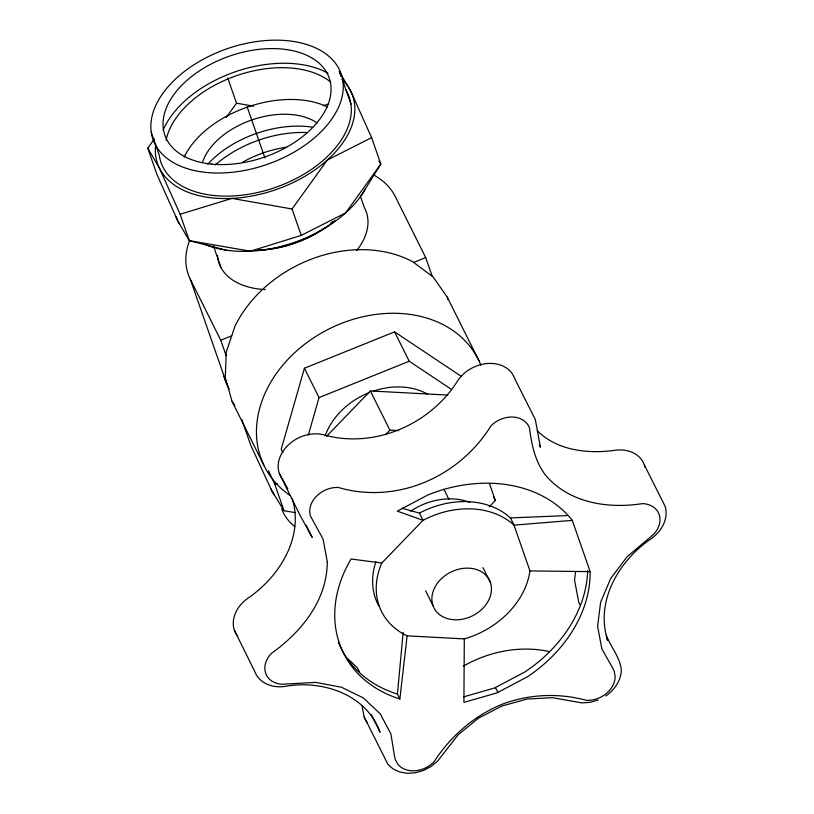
<?xml version="1.0" encoding="UTF-8"?>
<svg xmlns="http://www.w3.org/2000/svg" width="814" height="814" viewBox="0 0 814 814"><rect width="100%" height="100%" fill="white"/><g stroke="black" fill="none" stroke-linecap="round" stroke-linejoin="round"><path stroke-width="1.22" d="M590.14 571.631L529.945 570.909A80.24 63.116 -26.5 0 1 464.306 638.888L463.909 702.38L496.916 692.918L527.564 676.709A132.845 104.507 -26.5 0 0 590.14 571.631L572.293 520.38A132.845 104.507 -26.5 0 0 427.961 494.922L397.313 511.131L423.015 520.329A80.24 63.116 -26.5 0 1 514 525.142L572.293 520.38M401.882 508.201L419.413 513.105L423.015 520.329L381.756 563.064A80.24 63.116 -26.5 0 0 407.112 635.866L399.867 698.992L397.425 694.098L403.154 632.417M575.6 571.581L574.542 579.975L578.785 602.625L580.036 604.843M461.558 376.546L394.576 331.868L304.405 368.243L281.206 449.297L282.896 452.686M308.313 435.103L319.037 397.598L304.405 368.243M361.223 195.574L380.82 164.031L371.622 137.627L350.722 91.117L339.255 71.52L340.924 76.323M225.997 250.122L189.326 240.659L177.869 221.062L156.96 174.552L147.772 148.148L154.304 139.031M147.772 148.148L159.483 168.264L180.128 214.255L189.326 240.659L250.325 251.2L301.251 235.399L345.635 212.912L380.82 164.031L378.988 160.897M301.251 235.399L292.063 208.995L327.248 160.114L371.622 137.627M226.17 117.521L236.518 103.185L227.747 77.981M326.607 436.284L370.36 390.964L447.771 395.065M385.5 434.645L389.875 430.118L398.758 430.586M489.224 506.817L495.35 500.478L489.499 483.679M605.799 695.98C614.377 690.018 621.113 680.667 621.326 669.922C620.014 657.122 610.765 646.947 606.226 635.235M463.461 666.096C489.133 651.353 520.522 645.126 549.613 651.658M189.489 240.812A110.704 68.01 -19.2 0 0 190.242 279.06L220.747 340.221L231.736 335.795M413.614 262.423L425.691 257.56L432.214 276.282M319.037 397.598L409.218 361.223L451.078 389.153M268.559 470.767L274.817 484.32L277.198 483.567M323.362 105.657L328.144 104.182M180.128 214.255L231.939 198.402L292.063 208.995M463.919 696.784L494.474 688.023L525.122 671.815A132.845 104.507 -26.5 0 0 587.677 570.421M598.198 699.999L590.018 702.35L581.807 702.869L552.421 697.679L527.146 699.033L501.892 706.033L478.347 718.233L458.15 734.777L437.688 760.998L431.186 766.422L423.585 770.441L415.405 772.781L407.193 773.3L399.521 771.947L392.897 768.813L387.79 764.122L364.133 716.88L362.006 705.758M419.413 513.105A80.24 63.116 -26.5 0 1 510.398 517.908L567.317 515.598M407.112 635.866L464.306 638.888M381.756 563.064L351.109 558.994A132.845 104.507 -26.5 0 0 399.867 698.992M241.88 419.81L250.661 445.014L271.805 490.811L284.015 510.714L295.075 512.596M236.518 103.185L253.703 106.207M537.199 430.687C556.878 450.366 587.159 453.947 613.634 450.478A32.784 25.783 -26.5 0 1 644.963 467.175M347.446 658.394L357.234 667.633L359.635 672.14M478.968 360.775L447.252 297.151L433.119 276.953L412.606 261.681A119.566 94.058 -26.5 0 0 234.992 326.139L226.272 352.014L225.275 377.706L232.082 401.465L263.797 465.079M232.082 401.465L234.91 405.504M287.759 488.756L282.57 479.293A32.784 25.783 -26.5 0 1 287.139 446.113A32.784 25.783 -26.5 0 1 325.122 435.225C374.532 448.494 429.487 424.643 456.827 382.102A32.784 25.783 -26.5 0 1 488.044 363.471A32.784 25.783 -26.5 0 1 514.631 378.479L535.358 419.658L540.425 447.232L539.306 445.004M644.342 465.008L665.058 506.186C669.037 518.935 661.151 531.99 650.732 539.01C618.844 560.866 594.902 601.322 607.692 640.425L606.572 638.196M425.691 257.56L395.187 196.388A110.704 68.01 -19.2 0 0 374.135 175.193M510.398 517.908L514 525.142L529.945 570.909M493.671 497.12L495.35 500.478M394.576 331.868L409.218 361.223M443.823 489.092L448.931 499.338M482.977 567.612L490.354 582.407A30.993 24.389 -26.5 0 1 454.283 619.769A30.993 24.389 -26.5 0 1 440.343 579.761A30.993 24.389 -26.5 0 1 490.354 582.407M370.36 390.964L389.875 430.118M495.421 687.515L497.863 692.409M425.59 590.761L432.967 605.555M223.911 376.312A110.704 68.01 -19.2 0 0 227.025 384.656L229.283 389.184M306.135 525.142L312.2 537.423L299.745 514.702L279.334 473.392M371.215 714.387L380.046 732.254C366.646 694.454 322.558 679.802 285.673 686.263C273.718 688.451 259.361 683.862 254.833 671.662L234.432 630.351M342.887 81.054A99.634 61.203 -19.2 0 1 206.583 172.476A99.634 61.203 -19.2 0 1 191.687 66.239A99.634 61.203 -19.2 0 1 342.887 81.054L350.936 104.151M360.297 195.889L364.479 207.885A77.941 47.873 -19.2 0 1 356.746 250.498M247.049 106.593L264.977 158.069M213.441 245.96L220.96 267.562M274.817 484.32L284.015 510.714M151.211 132.122L159.259 155.22A99.634 61.203 -19.2 0 0 276.129 187.169A99.634 61.203 -19.2 0 0 345.441 89.143M220.747 340.221L226.129 355.677M190.242 279.06L227.025 384.656M447.252 297.151L447.934 299.532M292.236 498.494C304.07 536.975 279.731 576.2 248.697 597.69A32.784 25.783 -26.5 0 0 237.668 636.253M378.836 605.982A80.24 63.116 -26.5 0 1 375.926 561.599M397.425 694.098A132.845 104.507 -26.5 0 1 338.329 642.104M367.368 722.781A32.784 25.783 -26.5 0 1 364.133 716.88M410.663 511.172A58.577 46.083 -26.5 0 1 469.861 502.35M365.445 188.899A103.297 63.451 -19.2 0 1 345.94 212.637M345.635 212.912A103.297 63.451 -19.2 0 1 205.962 244.851M179.609 224.176A103.297 63.451 -19.2 0 1 176.017 216.697M163.014 130.393A99.634 61.203 -19.2 0 1 235.195 71.805A99.634 61.203 -19.2 0 1 328.001 73.209M350.844 91.371A103.297 63.451 -19.2 0 1 327.554 159.839M327.248 160.114A103.297 63.451 -19.2 0 1 214.448 198.117A103.297 63.451 -19.2 0 1 155.637 145.248M341.972 79.375A103.297 63.451 -19.2 0 1 350.722 91.117M166.097 140.252A92.989 57.122 -19.2 0 1 235.684 75.967A92.989 57.122 -19.2 0 1 330.728 82.112M207.784 164.174A84.554 51.933 -19.2 0 1 312.352 127.137M294.77 526.597A99.634 61.203 -19.2 0 1 281.715 509.055M274.186 494.953A103.307 63.461 -19.2 0 1 270.808 488.665M335.144 220.482A88.563 54.406 -19.2 0 1 255.667 250.488M215.303 164.967A88.563 54.406 -19.2 0 1 307.661 132.59M332.682 221.683A77.941 47.873 -19.2 0 1 330.81 223.28M324.796 227.92A77.941 47.873 -19.2 0 1 258.913 250.061M242.633 162.22A77.941 47.873 -19.2 0 1 286.64 147.212M202.737 161.681A66.422 40.802 -19.2 0 1 252.513 119.719A66.422 40.802 -19.2 0 1 316.972 122.883M184.198 157.092A88.563 54.406 -19.2 0 1 327.401 106.99M265.201 289.57A77.941 47.873 -19.2 0 1 217.531 255.525M325.224 435.694A66.422 52.249 -26.5 0 1 368.783 392.786M373.412 391.076A66.422 52.249 -26.5 0 1 427.584 394.169M289.967 495.4A119.566 94.058 -26.5 0 1 311.742 339.112A119.566 94.058 -26.5 0 1 480.932 365.262M327.269 561.619C327.299 600.213 301.455 632.02 271.388 653.388A23.911 18.814 -26.5 0 0 282.132 684.248L315.7 682.397L341.341 687.189L363.37 697.934L380.28 713.878L390.923 733.943L394.393 755.657L395.319 759.666L397.751 764.112A23.921 18.824 -26.5 0 0 433.994 761.823C450.58 736.324 473.84 715.801 502.126 704.263C529.161 694.098 558.587 692.755 586.446 700.335A23.911 18.814 -26.5 0 0 615.13 676.434L614.244 671.357L612.494 667.673L601.851 648.86L597.608 626.21L600.62 602.228L610.663 578.561L627.065 556.796L653.489 534.452A23.911 18.814 -26.5 0 0 642.745 503.591C608.363 509.004 569.474 503.194 545.767 475.447C535.052 461.579 531.695 444.973 529.487 428.032A23.911 18.814 -26.5 0 0 490.903 425.987C459.269 476.923 396.937 504.599 338.431 487.494A23.911 18.814 -26.5 0 0 310.602 516.32L323.036 539.01L327.269 561.619M211.721 164.113A86.986 53.429 -19.2 0 0 330.718 84.3A86.986 53.429 -19.2 0 0 198.718 71.357A86.986 53.429 -19.2 0 0 211.721 164.113"/></g></svg>
